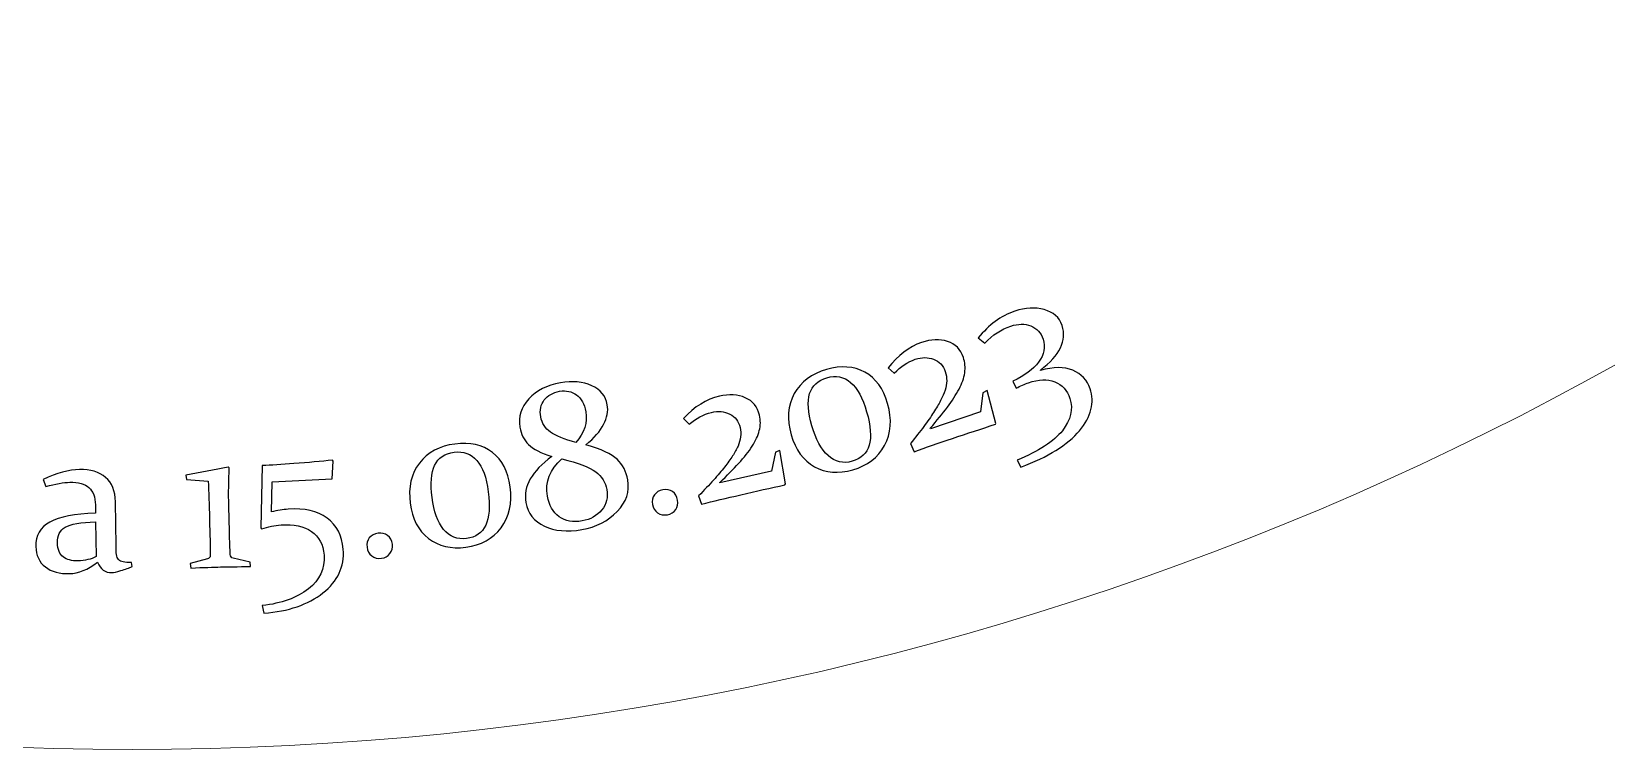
# Model space of a CAD drawing. Header units: millimetres. Extents: x -280.6 to -205.6, y -116 to -37.5.
# Drawn here: x -244.38 to -225.01, y -116.05 to -107.22 of the extents above; entities that cross this region are included whole.
import ezdxf

# ---------------------------------------------------------------- set-up
doc = ezdxf.new("R2010")
doc.units = ezdxf.units.MM
doc.header["$MEASUREMENT"] = 0
doc.layers.add('Layer 1', color=7, linetype='Continuous')

msp = doc.modelspace()

# ---------------------------------------------------------------- linework, layer by layer
at = {"layer": 'Layer 1', "lineweight": 9}
msp.add_open_spline([(-245.447, -41.121), (-245.432, -41.095), (-245.418, -41.068), (-245.403, -41.039), (-245.306, -40.847), (-245.254, -40.735), (-245.132, -40.559), (-244.927, -40.264), (-244.718, -39.93), (-244.513, -39.717), (-244.246, -39.44), (-243.961, -39.265), (-243.718, -39.002), (-243.36, -38.615), (-242.949, -38.383), (-242.846, -38.156), (-242.831, -38.123), (-242.811, -38.067), (-242.788, -38.033), (-242.69, -37.881), (-242.578, -37.916), (-242.433, -37.843), (-242.302, -37.778), (-242.243, -37.633), (-242.136, -37.599), (-242.047, -37.952), (-241.956, -37.673), (-241.846, -38.124), (-241.49, -38.081), (-241.635, -38.022), (-241.371, -37.92), (-241.077, -37.807), (-240.55, -37.905), (-240.296, -37.705), (-240.147, -37.587), (-240.158, -37.463), (-239.947, -37.453), (-239.871, -37.601), (-239.948, -37.75), (-239.988, -37.933), (-240.046, -38.198), (-240.187, -38.17), (-240.248, -38.459), (-240.043, -38.454), (-239.839, -38.45), (-239.635, -38.446), (-239.603, -38.521), (-239.571, -38.596), (-239.54, -38.671), (-239.256, -38.606), (-239.185, -38.605), (-238.986, -38.805), (-238.98, -38.811), (-238.969, -38.821), (-238.963, -38.828), (-238.881, -38.914), (-238.9, -38.915), (-238.88, -39.023), (-238.859, -39.138), (-238.792, -39.173), (-238.685, -39.225), (-238.597, -39.268), (-238.569, -39.275), (-238.488, -39.307), (-237.665, -39.639), (-238.091, -39.514), (-237.535, -39.998), (-237.176, -40.312), (-236.923, -40.351), (-236.793, -40.883), (-236.738, -41.109), (-236.87, -41.022), (-236.663, -41.066), (-236.382, -41.126), (-236.696, -41.083), (-236.472, -40.993), (-236.279, -41.24), (-236.253, -41.478), (-236.243, -41.684), (-218.829, -44.924), (-205.644, -60.195), (-205.644, -78.548), (-205.644, -99.259), (-222.433, -116.048), (-243.144, -116.048), (-263.854, -116.048), (-280.644, -99.259), (-280.644, -78.548), (-280.644, -58.611), (-265.085, -42.311), (-245.447, -41.121)], degree=3, knots=[0, 0, 0, 0, 0.033333, 0.033333, 0.033333, 0.066667, 0.066667, 0.066667, 0.1, 0.1, 0.1, 0.133333, 0.133333, 0.133333, 0.166667, 0.166667, 0.166667, 0.2, 0.2, 0.2, 0.233333, 0.233333, 0.233333, 0.266667, 0.266667, 0.266667, 0.3, 0.3, 0.3, 0.333333, 0.333333, 0.333333, 0.366667, 0.366667, 0.366667, 0.4, 0.4, 0.4, 0.433333, 0.433333, 0.433333, 0.466667, 0.466667, 0.466667, 0.5, 0.5, 0.5, 0.533333, 0.533333, 0.533333, 0.566667, 0.566667, 0.566667, 0.6, 0.6, 0.6, 0.633333, 0.633333, 0.633333, 0.666667, 0.666667, 0.666667, 0.7, 0.7, 0.7, 0.733333, 0.733333, 0.733333, 0.766667, 0.766667, 0.766667, 0.8, 0.8, 0.8, 0.833333, 0.833333, 0.833333, 0.866667, 0.866667, 0.866667, 0.9, 0.9, 0.9, 0.933333, 0.933333, 0.933333, 0.966667, 0.966667, 0.966667, 1, 1, 1, 1], dxfattribs=at)
at = {"layer": 'Layer 1', "color": 244, "true_color": 0x991b1e}
for points, knots in [([(-232.312, -111.52), (-232.17, -111.455), (-232.064, -111.377), (-231.996, -111.286), (-231.927, -111.195), (-231.909, -111.101), (-231.942, -111.004), (-231.968, -110.926), (-232.019, -110.872), (-232.093, -110.843), (-232.167, -110.814), (-232.249, -110.815), (-232.338, -110.844), (-232.455, -110.883), (-232.562, -110.954), (-232.659, -111.055), (-232.659, -111.055), (-232.738, -110.991), (-232.738, -110.991), (-232.61, -110.829), (-232.46, -110.719), (-232.288, -110.661), (-232.16, -110.618), (-232.04, -110.612), (-231.927, -110.642), (-231.814, -110.673), (-231.741, -110.738), (-231.707, -110.838), (-231.646, -111.022), (-231.735, -111.204), (-231.975, -111.385), (-231.975, -111.385), (-231.973, -111.39), (-231.973, -111.39), (-231.816, -111.344), (-231.684, -111.343), (-231.577, -111.388), (-231.469, -111.433), (-231.398, -111.508), (-231.362, -111.614), (-231.305, -111.784), (-231.349, -111.956), (-231.493, -112.13), (-231.638, -112.303), (-231.879, -112.453), (-232.217, -112.579), (-232.217, -112.579), (-232.261, -112.493), (-232.261, -112.493), (-231.995, -112.383), (-231.81, -112.262), (-231.704, -112.13), (-231.599, -111.998), (-231.568, -111.867), (-231.612, -111.736), (-231.646, -111.634), (-231.708, -111.565), (-231.798, -111.53), (-231.888, -111.495), (-231.995, -111.499), (-232.12, -111.541), (-232.168, -111.557), (-232.22, -111.58), (-232.273, -111.608), (-232.273, -111.608), (-232.312, -111.52), (-232.312, -111.52)], [0, 0, 0, 0, 0.045455, 0.045455, 0.045455, 0.090909, 0.090909, 0.090909, 0.136364, 0.136364, 0.136364, 0.181818, 0.181818, 0.181818, 0.227273, 0.227273, 0.227273, 0.272727, 0.272727, 0.272727, 0.318182, 0.318182, 0.318182, 0.363636, 0.363636, 0.363636, 0.409091, 0.409091, 0.409091, 0.454545, 0.454545, 0.454545, 0.5, 0.5, 0.5, 0.545455, 0.545455, 0.545455, 0.590909, 0.590909, 0.590909, 0.636364, 0.636364, 0.636364, 0.681818, 0.681818, 0.681818, 0.727273, 0.727273, 0.727273, 0.772727, 0.772727, 0.772727, 0.818182, 0.818182, 0.818182, 0.863636, 0.863636, 0.863636, 0.909091, 0.909091, 0.909091, 0.954545, 0.954545, 0.954545, 1, 1, 1, 1]), ([(-232.681, -111.664), (-232.681, -111.664), (-232.63, -111.636), (-232.63, -111.636), (-232.63, -111.636), (-232.522, -112.041), (-232.522, -112.041), (-232.522, -112.041), (-232.527, -112.052), (-232.527, -112.052), (-232.697, -112.106), (-232.873, -112.164), (-233.057, -112.226), (-233.227, -112.283), (-233.385, -112.337), (-233.527, -112.388), (-233.527, -112.388), (-233.57, -112.288), (-233.57, -112.288), (-233.509, -112.212), (-233.455, -112.142), (-233.408, -112.079), (-233.36, -112.015), (-233.32, -111.957), (-233.287, -111.905), (-233.254, -111.854), (-233.226, -111.806), (-233.202, -111.761), (-233.179, -111.716), (-233.16, -111.674), (-233.147, -111.634), (-233.135, -111.593), (-233.128, -111.554), (-233.127, -111.516), (-233.126, -111.478), (-233.132, -111.441), (-233.144, -111.404), (-233.17, -111.328), (-233.217, -111.277), (-233.288, -111.251), (-233.358, -111.226), (-233.433, -111.226), (-233.513, -111.253), (-233.607, -111.284), (-233.693, -111.342), (-233.771, -111.425), (-233.771, -111.425), (-233.846, -111.359), (-233.846, -111.359), (-233.727, -111.202), (-233.59, -111.098), (-233.435, -111.046), (-233.319, -111.007), (-233.213, -111.003), (-233.116, -111.033), (-233.02, -111.064), (-232.955, -111.13), (-232.922, -111.23), (-232.901, -111.292), (-232.895, -111.355), (-232.905, -111.419), (-232.915, -111.482), (-232.938, -111.548), (-232.975, -111.618), (-233.011, -111.688), (-233.059, -111.763), (-233.118, -111.842), (-233.178, -111.921), (-233.248, -112.007), (-233.328, -112.1), (-233.328, -112.1), (-233.325, -112.106), (-233.325, -112.106), (-233.325, -112.106), (-232.709, -111.899), (-232.709, -111.899), (-232.709, -111.899), (-232.681, -111.664), (-232.681, -111.664)], [0, 0, 0, 0, 0.038462, 0.038462, 0.038462, 0.076923, 0.076923, 0.076923, 0.115385, 0.115385, 0.115385, 0.153846, 0.153846, 0.153846, 0.192308, 0.192308, 0.192308, 0.230769, 0.230769, 0.230769, 0.269231, 0.269231, 0.269231, 0.307692, 0.307692, 0.307692, 0.346154, 0.346154, 0.346154, 0.384615, 0.384615, 0.384615, 0.423077, 0.423077, 0.423077, 0.461538, 0.461538, 0.461538, 0.5, 0.5, 0.5, 0.538462, 0.538462, 0.538462, 0.576923, 0.576923, 0.576923, 0.615385, 0.615385, 0.615385, 0.653846, 0.653846, 0.653846, 0.692308, 0.692308, 0.692308, 0.730769, 0.730769, 0.730769, 0.769231, 0.769231, 0.769231, 0.807692, 0.807692, 0.807692, 0.846154, 0.846154, 0.846154, 0.884615, 0.884615, 0.884615, 0.923077, 0.923077, 0.923077, 0.961538, 0.961538, 0.961538, 1, 1, 1, 1]), ([(-233.854, -111.796), (-233.798, -111.991), (-233.81, -112.163), (-233.89, -112.312), (-233.97, -112.46), (-234.101, -112.56), (-234.283, -112.612), (-234.458, -112.662), (-234.614, -112.649), (-234.752, -112.573), (-234.89, -112.497), (-234.986, -112.366), (-235.039, -112.18), (-235.094, -111.988), (-235.081, -111.82), (-235.001, -111.675), (-234.92, -111.529), (-234.788, -111.431), (-234.604, -111.378), (-234.426, -111.327), (-234.269, -111.338), (-234.134, -111.411), (-234, -111.484), (-233.906, -111.612), (-233.854, -111.796)], [0, 0, 0, 0, 0.125, 0.125, 0.125, 0.25, 0.25, 0.25, 0.375, 0.375, 0.375, 0.5, 0.5, 0.5, 0.625, 0.625, 0.625, 0.75, 0.75, 0.75, 0.875, 0.875, 0.875, 1, 1, 1, 1]), ([(-237.982, -112.448), (-238.117, -112.405), (-238.212, -112.356), (-238.269, -112.3), (-238.325, -112.244), (-238.361, -112.173), (-238.376, -112.087), (-238.398, -111.959), (-238.362, -111.843), (-238.267, -111.74), (-238.171, -111.637), (-238.041, -111.571), (-237.877, -111.542), (-237.729, -111.515), (-237.601, -111.527), (-237.492, -111.577), (-237.383, -111.627), (-237.32, -111.705), (-237.301, -111.811), (-237.273, -111.969), (-237.36, -112.134), (-237.563, -112.305), (-237.376, -112.358), (-237.249, -112.417), (-237.179, -112.482), (-237.11, -112.546), (-237.067, -112.631), (-237.048, -112.734), (-237.023, -112.877), (-237.067, -113.007), (-237.179, -113.124), (-237.29, -113.24), (-237.436, -113.314), (-237.614, -113.346), (-237.793, -113.377), (-237.947, -113.363), (-238.074, -113.303), (-238.202, -113.244), (-238.278, -113.147), (-238.301, -113.014), (-238.337, -112.815), (-238.23, -112.626), (-237.982, -112.448)], [0, 0, 0, 0, 0.071429, 0.071429, 0.071429, 0.142857, 0.142857, 0.142857, 0.214286, 0.214286, 0.214286, 0.285714, 0.285714, 0.285714, 0.357143, 0.357143, 0.357143, 0.428571, 0.428571, 0.428571, 0.5, 0.5, 0.5, 0.571429, 0.571429, 0.571429, 0.642857, 0.642857, 0.642857, 0.714286, 0.714286, 0.714286, 0.785714, 0.785714, 0.785714, 0.857143, 0.857143, 0.857143, 0.928571, 0.928571, 0.928571, 1, 1, 1, 1]), ([(-234.784, -112.071), (-234.737, -112.236), (-234.671, -112.358), (-234.585, -112.436), (-234.499, -112.514), (-234.401, -112.537), (-234.291, -112.506), (-234.18, -112.474), (-234.109, -112.408), (-234.08, -112.309), (-234.051, -112.209), (-234.061, -112.072), (-234.111, -111.898), (-234.159, -111.727), (-234.225, -111.607), (-234.308, -111.537), (-234.391, -111.467), (-234.488, -111.448), (-234.599, -111.479), (-234.712, -111.512), (-234.783, -111.577), (-234.812, -111.674), (-234.841, -111.772), (-234.831, -111.904), (-234.784, -112.071)], [0, 0, 0, 0, 0.125, 0.125, 0.125, 0.25, 0.25, 0.25, 0.375, 0.375, 0.375, 0.5, 0.5, 0.5, 0.625, 0.625, 0.625, 0.75, 0.75, 0.75, 0.875, 0.875, 0.875, 1, 1, 1, 1]), ([(-237.688, -112.277), (-237.583, -112.156), (-237.542, -112.03), (-237.565, -111.897), (-237.582, -111.802), (-237.62, -111.733), (-237.678, -111.69), (-237.737, -111.647), (-237.806, -111.632), (-237.887, -111.646), (-237.969, -111.661), (-238.031, -111.696), (-238.075, -111.752), (-238.119, -111.809), (-238.133, -111.878), (-238.119, -111.959), (-238.105, -112.04), (-238.064, -112.103), (-237.999, -112.147), (-237.933, -112.192), (-237.829, -112.234), (-237.688, -112.277)], [0, 0, 0, 0, 0.142857, 0.142857, 0.142857, 0.285714, 0.285714, 0.285714, 0.428571, 0.428571, 0.428571, 0.571429, 0.571429, 0.571429, 0.714286, 0.714286, 0.714286, 0.857143, 0.857143, 0.857143, 1, 1, 1, 1]), ([(-235.232, -112.395), (-235.232, -112.395), (-235.178, -112.372), (-235.178, -112.372), (-235.178, -112.372), (-235.11, -112.785), (-235.11, -112.785), (-235.11, -112.785), (-235.116, -112.797), (-235.116, -112.797), (-235.29, -112.834), (-235.471, -112.874), (-235.66, -112.918), (-235.835, -112.958), (-235.997, -112.997), (-236.143, -113.034), (-236.143, -113.034), (-236.177, -112.931), (-236.177, -112.931), (-236.109, -112.861), (-236.048, -112.796), (-235.995, -112.738), (-235.941, -112.679), (-235.896, -112.625), (-235.858, -112.577), (-235.82, -112.528), (-235.787, -112.483), (-235.759, -112.441), (-235.732, -112.399), (-235.709, -112.359), (-235.693, -112.32), (-235.677, -112.281), (-235.666, -112.242), (-235.661, -112.205), (-235.656, -112.167), (-235.658, -112.13), (-235.667, -112.091), (-235.685, -112.013), (-235.728, -111.958), (-235.795, -111.926), (-235.863, -111.893), (-235.937, -111.886), (-236.02, -111.905), (-236.116, -111.928), (-236.208, -111.977), (-236.294, -112.052), (-236.294, -112.052), (-236.362, -111.979), (-236.362, -111.979), (-236.228, -111.834), (-236.081, -111.744), (-235.922, -111.707), (-235.803, -111.68), (-235.696, -111.686), (-235.604, -111.725), (-235.511, -111.765), (-235.453, -111.837), (-235.429, -111.94), (-235.414, -112.004), (-235.415, -112.067), (-235.431, -112.129), (-235.447, -112.191), (-235.476, -112.255), (-235.519, -112.321), (-235.562, -112.388), (-235.617, -112.457), (-235.684, -112.53), (-235.751, -112.603), (-235.829, -112.682), (-235.917, -112.766), (-235.917, -112.766), (-235.915, -112.772), (-235.915, -112.772), (-235.915, -112.772), (-235.282, -112.627), (-235.282, -112.627), (-235.282, -112.627), (-235.232, -112.395), (-235.232, -112.395)], [0, 0, 0, 0, 0.038462, 0.038462, 0.038462, 0.076923, 0.076923, 0.076923, 0.115385, 0.115385, 0.115385, 0.153846, 0.153846, 0.153846, 0.192308, 0.192308, 0.192308, 0.230769, 0.230769, 0.230769, 0.269231, 0.269231, 0.269231, 0.307692, 0.307692, 0.307692, 0.346154, 0.346154, 0.346154, 0.384615, 0.384615, 0.384615, 0.423077, 0.423077, 0.423077, 0.461538, 0.461538, 0.461538, 0.5, 0.5, 0.5, 0.538462, 0.538462, 0.538462, 0.576923, 0.576923, 0.576923, 0.615385, 0.615385, 0.615385, 0.653846, 0.653846, 0.653846, 0.692308, 0.692308, 0.692308, 0.730769, 0.730769, 0.730769, 0.769231, 0.769231, 0.769231, 0.807692, 0.807692, 0.807692, 0.846154, 0.846154, 0.846154, 0.884615, 0.884615, 0.884615, 0.923077, 0.923077, 0.923077, 0.961538, 0.961538, 0.961538, 1, 1, 1, 1]), ([(-238.494, -112.819), (-238.468, -113.021), (-238.506, -113.189), (-238.607, -113.324), (-238.708, -113.458), (-238.853, -113.537), (-239.04, -113.562), (-239.221, -113.585), (-239.374, -113.549), (-239.499, -113.454), (-239.624, -113.358), (-239.699, -113.214), (-239.724, -113.022), (-239.749, -112.824), (-239.712, -112.659), (-239.61, -112.528), (-239.509, -112.396), (-239.364, -112.318), (-239.174, -112.294), (-238.99, -112.27), (-238.837, -112.304), (-238.714, -112.397), (-238.592, -112.489), (-238.519, -112.629), (-238.494, -112.819)], [0, 0, 0, 0, 0.125, 0.125, 0.125, 0.25, 0.25, 0.25, 0.375, 0.375, 0.375, 0.5, 0.5, 0.5, 0.625, 0.625, 0.625, 0.75, 0.75, 0.75, 0.875, 0.875, 0.875, 1, 1, 1, 1]), ([(-241.561, -113.326), (-241.561, -113.326), (-241.543, -112.559), (-241.543, -112.559), (-241.434, -112.554), (-241.305, -112.546), (-241.154, -112.535), (-240.979, -112.522), (-240.821, -112.508), (-240.678, -112.493), (-240.678, -112.493), (-240.67, -112.503), (-240.67, -112.503), (-240.67, -112.503), (-240.683, -112.722), (-240.683, -112.722), (-240.683, -112.722), (-241.423, -112.759), (-241.423, -112.759), (-241.423, -112.759), (-241.431, -113.129), (-241.431, -113.129), (-241.359, -113.111), (-241.29, -113.1), (-241.225, -113.095), (-241.026, -113.08), (-240.867, -113.116), (-240.747, -113.204), (-240.628, -113.292), (-240.561, -113.419), (-240.548, -113.588), (-240.532, -113.803), (-240.615, -113.981), (-240.797, -114.124), (-240.98, -114.266), (-241.222, -114.35), (-241.523, -114.374), (-241.523, -114.374), (-241.543, -114.28), (-241.543, -114.28), (-241.307, -114.253), (-241.118, -114.184), (-240.977, -114.074), (-240.836, -113.964), (-240.771, -113.826), (-240.784, -113.658), (-240.794, -113.529), (-240.845, -113.432), (-240.938, -113.368), (-241.03, -113.304), (-241.156, -113.277), (-241.313, -113.289), (-241.392, -113.295), (-241.472, -113.311), (-241.552, -113.335), (-241.552, -113.335), (-241.561, -113.326), (-241.561, -113.326)], [0, 0, 0, 0, 0.052632, 0.052632, 0.052632, 0.105263, 0.105263, 0.105263, 0.157895, 0.157895, 0.157895, 0.210526, 0.210526, 0.210526, 0.263158, 0.263158, 0.263158, 0.315789, 0.315789, 0.315789, 0.368421, 0.368421, 0.368421, 0.421053, 0.421053, 0.421053, 0.473684, 0.473684, 0.473684, 0.526316, 0.526316, 0.526316, 0.578947, 0.578947, 0.578947, 0.631579, 0.631579, 0.631579, 0.684211, 0.684211, 0.684211, 0.736842, 0.736842, 0.736842, 0.789474, 0.789474, 0.789474, 0.842105, 0.842105, 0.842105, 0.894737, 0.894737, 0.894737, 0.947368, 0.947368, 0.947368, 1, 1, 1, 1]), ([(-239.455, -112.952), (-239.433, -113.123), (-239.386, -113.253), (-239.313, -113.343), (-239.24, -113.433), (-239.146, -113.47), (-239.033, -113.456), (-238.918, -113.441), (-238.838, -113.386), (-238.795, -113.292), (-238.751, -113.198), (-238.741, -113.061), (-238.764, -112.881), (-238.786, -112.705), (-238.834, -112.577), (-238.905, -112.495), (-238.977, -112.413), (-239.069, -112.38), (-239.184, -112.395), (-239.301, -112.41), (-239.381, -112.464), (-239.424, -112.556), (-239.467, -112.648), (-239.477, -112.78), (-239.455, -112.952)], [0, 0, 0, 0, 0.125, 0.125, 0.125, 0.25, 0.25, 0.25, 0.375, 0.375, 0.375, 0.5, 0.5, 0.5, 0.625, 0.625, 0.625, 0.75, 0.75, 0.75, 0.875, 0.875, 0.875, 1, 1, 1, 1]), ([(-237.858, -112.475), (-238.008, -112.605), (-238.067, -112.758), (-238.036, -112.936), (-238.016, -113.048), (-237.968, -113.132), (-237.892, -113.187), (-237.816, -113.241), (-237.722, -113.259), (-237.61, -113.239), (-237.508, -113.221), (-237.428, -113.176), (-237.369, -113.104), (-237.311, -113.033), (-237.29, -112.949), (-237.307, -112.855), (-237.323, -112.764), (-237.368, -112.691), (-237.442, -112.637), (-237.517, -112.582), (-237.656, -112.528), (-237.858, -112.475)], [0, 0, 0, 0, 0.142857, 0.142857, 0.142857, 0.285714, 0.285714, 0.285714, 0.428571, 0.428571, 0.428571, 0.571429, 0.571429, 0.571429, 0.714286, 0.714286, 0.714286, 0.857143, 0.857143, 0.857143, 1, 1, 1, 1]), ([(-244.238, -112.729), (-244.07, -112.651), (-243.921, -112.61), (-243.79, -112.607), (-243.657, -112.603), (-243.55, -112.636), (-243.471, -112.704), (-243.392, -112.771), (-243.351, -112.871), (-243.349, -113.003), (-243.349, -113.003), (-243.342, -113.546), (-243.342, -113.546), (-243.342, -113.59), (-243.341, -113.626), (-243.337, -113.653), (-243.333, -113.68), (-243.325, -113.7), (-243.312, -113.715), (-243.299, -113.729), (-243.28, -113.738), (-243.254, -113.743), (-243.229, -113.749), (-243.195, -113.751), (-243.152, -113.751), (-243.152, -113.751), (-243.144, -113.801), (-243.144, -113.801), (-243.182, -113.817), (-243.227, -113.833), (-243.281, -113.849), (-243.335, -113.865), (-243.371, -113.873), (-243.39, -113.874), (-243.475, -113.876), (-243.535, -113.833), (-243.569, -113.747), (-243.69, -113.838), (-243.805, -113.885), (-243.914, -113.887), (-244.036, -113.89), (-244.136, -113.863), (-244.211, -113.805), (-244.287, -113.747), (-244.326, -113.663), (-244.329, -113.554), (-244.332, -113.42), (-244.274, -113.32), (-244.156, -113.253), (-244.038, -113.187), (-243.851, -113.151), (-243.595, -113.145), (-243.595, -113.145), (-243.596, -113.043), (-243.596, -113.043), (-243.597, -112.946), (-243.624, -112.875), (-243.676, -112.829), (-243.727, -112.784), (-243.805, -112.762), (-243.909, -112.764), (-243.988, -112.766), (-244.087, -112.784), (-244.205, -112.817), (-244.205, -112.817), (-244.238, -112.729), (-244.238, -112.729)], [0, 0, 0, 0, 0.045455, 0.045455, 0.045455, 0.090909, 0.090909, 0.090909, 0.136364, 0.136364, 0.136364, 0.181818, 0.181818, 0.181818, 0.227273, 0.227273, 0.227273, 0.272727, 0.272727, 0.272727, 0.318182, 0.318182, 0.318182, 0.363636, 0.363636, 0.363636, 0.409091, 0.409091, 0.409091, 0.454545, 0.454545, 0.454545, 0.5, 0.5, 0.5, 0.545455, 0.545455, 0.545455, 0.590909, 0.590909, 0.590909, 0.636364, 0.636364, 0.636364, 0.681818, 0.681818, 0.681818, 0.727273, 0.727273, 0.727273, 0.772727, 0.772727, 0.772727, 0.818182, 0.818182, 0.818182, 0.863636, 0.863636, 0.863636, 0.909091, 0.909091, 0.909091, 0.954545, 0.954545, 0.954545, 1, 1, 1, 1]), ([(-242.476, -112.731), (-242.476, -112.731), (-242.484, -112.675), (-242.484, -112.675), (-242.309, -112.645), (-242.135, -112.612), (-241.962, -112.577), (-241.962, -112.577), (-241.95, -112.587), (-241.95, -112.587), (-241.957, -112.739), (-241.959, -112.896), (-241.955, -113.058), (-241.955, -113.058), (-241.947, -113.375), (-241.947, -113.375), (-241.945, -113.49), (-241.941, -113.582), (-241.938, -113.652), (-241.937, -113.677), (-241.924, -113.693), (-241.9, -113.698), (-241.9, -113.698), (-241.692, -113.747), (-241.692, -113.747), (-241.692, -113.747), (-241.687, -113.8), (-241.687, -113.8), (-241.848, -113.801), (-241.971, -113.803), (-242.056, -113.805), (-242.14, -113.807), (-242.263, -113.811), (-242.423, -113.818), (-242.423, -113.818), (-242.429, -113.764), (-242.429, -113.764), (-242.429, -113.764), (-242.218, -113.706), (-242.218, -113.706), (-242.195, -113.699), (-242.184, -113.685), (-242.184, -113.664), (-242.184, -113.593), (-242.185, -113.515), (-242.187, -113.429), (-242.187, -113.429), (-242.192, -113.213), (-242.192, -113.213), (-242.196, -113.039), (-242.201, -112.885), (-242.208, -112.75), (-242.208, -112.75), (-242.476, -112.731), (-242.476, -112.731)], [0, 0, 0, 0, 0.055556, 0.055556, 0.055556, 0.111111, 0.111111, 0.111111, 0.166667, 0.166667, 0.166667, 0.222222, 0.222222, 0.222222, 0.277778, 0.277778, 0.277778, 0.333333, 0.333333, 0.333333, 0.388889, 0.388889, 0.388889, 0.444444, 0.444444, 0.444444, 0.5, 0.5, 0.5, 0.555556, 0.555556, 0.555556, 0.611111, 0.611111, 0.611111, 0.666667, 0.666667, 0.666667, 0.722222, 0.722222, 0.722222, 0.777778, 0.777778, 0.777778, 0.833333, 0.833333, 0.833333, 0.888889, 0.888889, 0.888889, 0.944444, 0.944444, 0.944444, 1, 1, 1, 1]), ([(-236.616, -112.857), (-236.571, -112.849), (-236.532, -112.857), (-236.498, -112.879), (-236.465, -112.902), (-236.444, -112.936), (-236.436, -112.982), (-236.428, -113.027), (-236.436, -113.067), (-236.459, -113.1), (-236.483, -113.134), (-236.517, -113.155), (-236.562, -113.163), (-236.608, -113.171), (-236.649, -113.163), (-236.682, -113.14), (-236.715, -113.116), (-236.736, -113.081), (-236.744, -113.036), (-236.752, -112.991), (-236.744, -112.952), (-236.721, -112.919), (-236.698, -112.886), (-236.662, -112.866), (-236.616, -112.857)], [0, 0, 0, 0, 0.125, 0.125, 0.125, 0.25, 0.25, 0.25, 0.375, 0.375, 0.375, 0.5, 0.5, 0.5, 0.625, 0.625, 0.625, 0.75, 0.75, 0.75, 0.875, 0.875, 0.875, 1, 1, 1, 1]), ([(-243.593, -113.251), (-243.776, -113.256), (-243.9, -113.277), (-243.967, -113.316), (-244.033, -113.355), (-244.064, -113.419), (-244.062, -113.508), (-244.06, -113.591), (-244.037, -113.649), (-243.992, -113.682), (-243.947, -113.716), (-243.886, -113.731), (-243.81, -113.73), (-243.723, -113.728), (-243.649, -113.71), (-243.585, -113.678), (-243.585, -113.678), (-243.593, -113.251), (-243.593, -113.251)], [0, 0, 0, 0, 0.166667, 0.166667, 0.166667, 0.333333, 0.333333, 0.333333, 0.5, 0.5, 0.5, 0.666667, 0.666667, 0.666667, 0.833333, 0.833333, 0.833333, 1, 1, 1, 1]), ([(-240.118, -113.391), (-240.073, -113.385), (-240.034, -113.394), (-240.002, -113.418), (-239.97, -113.443), (-239.95, -113.478), (-239.944, -113.523), (-239.938, -113.569), (-239.948, -113.608), (-239.973, -113.641), (-239.999, -113.673), (-240.033, -113.692), (-240.078, -113.698), (-240.126, -113.704), (-240.166, -113.695), (-240.198, -113.67), (-240.23, -113.645), (-240.249, -113.609), (-240.255, -113.563), (-240.261, -113.518), (-240.251, -113.479), (-240.227, -113.447), (-240.201, -113.416), (-240.165, -113.397), (-240.118, -113.391)], [0, 0, 0, 0, 0.125, 0.125, 0.125, 0.25, 0.25, 0.25, 0.375, 0.375, 0.375, 0.5, 0.5, 0.5, 0.625, 0.625, 0.625, 0.75, 0.75, 0.75, 0.875, 0.875, 0.875, 1, 1, 1, 1])]:
    msp.add_open_spline(points, degree=3, knots=knots, dxfattribs=at)

doc.saveas('drawing.dxf')
